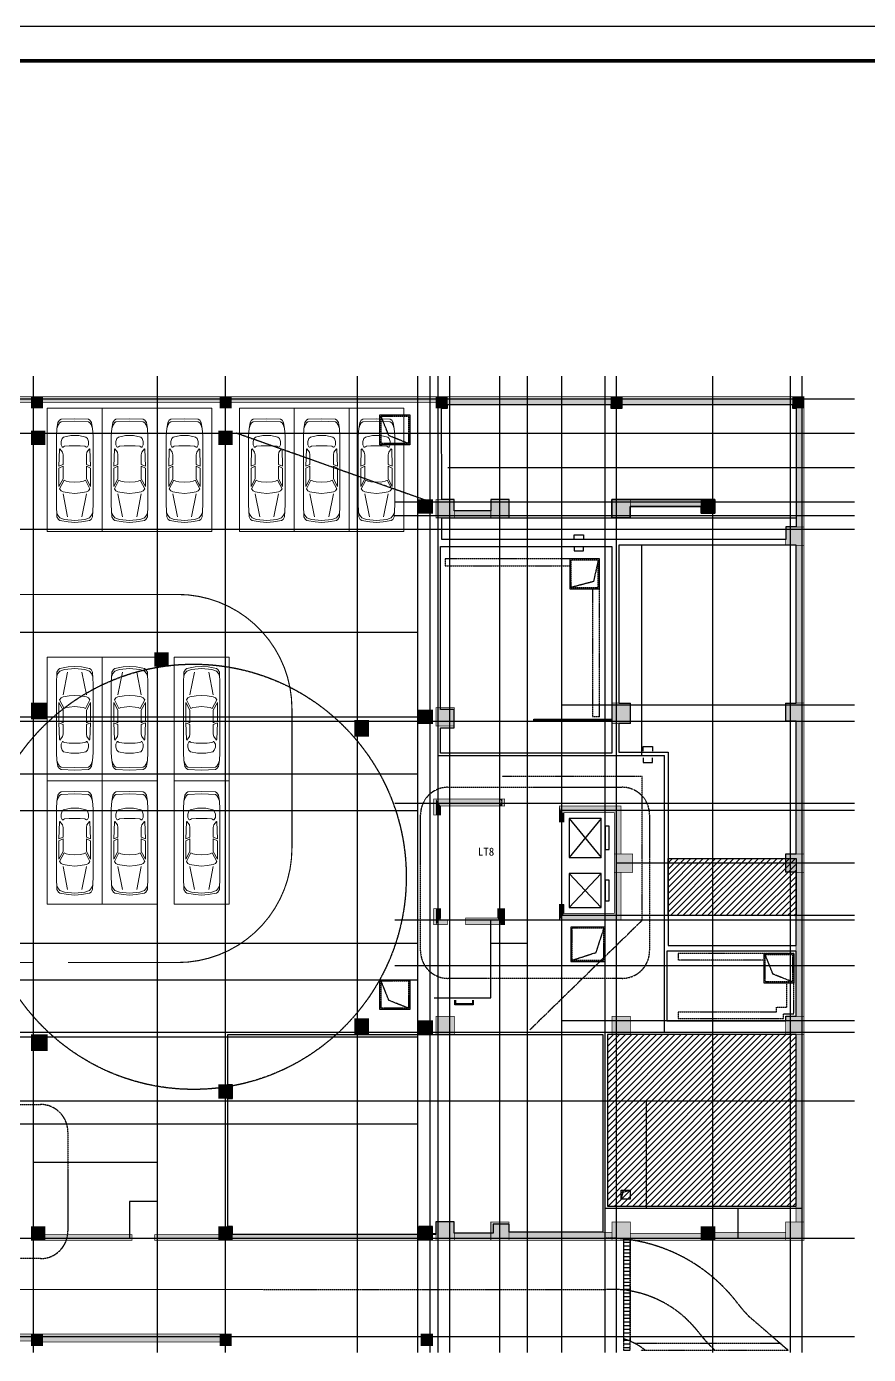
# Model space of a CAD drawing. Extents: x -737978 to 768813, y -372247 to 1140308.
# Drawn here: x -593709 to -556884, y -128890 to -70811 of the extents above; entities that cross this region are included whole.
import ezdxf

# ---------------------------------------------------------------- set-up
doc = ezdxf.new("R2010")
doc.units = 0
doc.header["$LTSCALE"] = 10
doc.header["$MEASUREMENT"] = 0
for name, pattern in [('DASH', [0.35, 0.25, -0.1]), ('DOTE', [2.42, 2, -0.2, 0.02, -0.2]), ('HIDDEN2', [4.7625, 3.175, -1.5875])]:
    doc.linetypes.add(name, pattern=pattern)
doc.layers.get('0').update_dxf_attribs({"linetype": 'CONTINUOUS'})
for name, color, linetype in [('0-填充边线', 7, 'CONTINUOUS'), ('A-ANNO-IDEN', 3, 'CONTINUOUS'), ('A-ANNO-TEXT', 7, 'CONTINUOUS'), ('C-B', 7, 'CONTINUOUS'), ('C-JLQ', 2, 'CONTINUOUS'), ('C-JLQ-HATCH', 254, 'CONTINUOUS'), ('C-JLQ-UNDER', 6, 'HIDDEN2'), ('C-KZ', 2, 'CONTINUOUS'), ('C-Z-HATCH', 253, 'CONTINUOUS'), ('DOTE', 1, 'DOTE'), ('EVTR', 2, 'CONTINUOUS'), ('J-DRAN-地面及散水', 45, 'CONTINUOUS'), ('lh', 114, 'CONTINUOUS'), ('PUB_HATCH', 8, 'CONTINUOUS'), ('PUB_TITLE', 4, 'CONTINUOUS'), ('STAIR', 2, 'CONTINUOUS'), ('WALL', 9, 'CONTINUOUS'), ('WINDOW', 4, 'CONTINUOUS')]:
    doc.layers.add(name, color=color, linetype=linetype)
doc.layers.add('0-面积', color=2, linetype='CONTINUOUS', plot=False)
doc.layers.add('车位', color=252, linetype='CONTINUOUS', lineweight=5)
doc.styles.add('_TCH_DYN', font='')
doc.styles.get('_TCH_DYN').set_extended_font_data('SimSun')
pattern_1 = [(45, (-1507430.96, 370500.866), (-28.0633004, 28.0633004), [])]
pattern_2 = [(45, (-1513673.463, 370500.866), (-28.0633004, 28.0633004), [])]
pattern_3 = [(45, (0, 0), (-134.70384, 134.70384), [])]

# ---------------------------------------------------------------- blocks, each defined once
blk = doc.blocks.new('chewei')
at = {"layer": '车位', "color": 59}
for p, q in [((49023, 154737), (49090, 154915)), ((49090, 154915), (49134, 154982)), ((49134, 154982), (49201, 155026)), ((49201, 155026), (49801, 155049)), ((50401, 155026), (49801, 155049)), ((50467, 154982), (50401, 155026)), ((50512, 154915), (50467, 154982)), ((50578, 154737), (50512, 154915)), ((49201, 154160), (49245, 154293)), ((49201, 154026), (49201, 154160)), ((49245, 153938), (49201, 154026)), ((49245, 154293), (49312, 154360)), ((49267, 153915), (49245, 153938)), ((49290, 153915), (49267, 153915)), ((49312, 153938), (49290, 153915)), ((49312, 154360), (49623, 154426)), ((49356, 153960), (49312, 153938)), ((49556, 153982), (49356, 153960)), ((50045, 153982), (49556, 153982)), ((49623, 154426), (49978, 154426)), ((50290, 154360), (49978, 154426)), ((50045, 153982), (50245, 153960)), ((50245, 153960), (50290, 153938)), ((50356, 154293), (50290, 154360)), ((50290, 153938), (50312, 153915)), ((50312, 153915), (50334, 153915)), ((50334, 153915), (50356, 153938)), ((50401, 154160), (50356, 154293)), ((50356, 153938), (50401, 154026)), ((50401, 154026), (50401, 154160)), ((49134, 153826), (49112, 153093)), ((49156, 153849), (49134, 153826)), ((49267, 153693), (49156, 153849)), ((49290, 153582), (49267, 153693)), ((49290, 153160), (49290, 153582)), ((50312, 153582), (50334, 153693)), ((50312, 153160), (50312, 153582)), ((50334, 153693), (50445, 153849)), ((50445, 153849), (50467, 153826)), ((50467, 153826), (50490, 153093)), ((49112, 153093), (49290, 153160)), ((49290, 153093), (49112, 153004)), ((49112, 153004), (49112, 152204)), ((49290, 152538), (49290, 153093)), ((50490, 153093), (50312, 153160)), ((50312, 153093), (50490, 153004)), ((50312, 152538), (50312, 153093)), ((50490, 153004), (50490, 152204)), ((49112, 152204), (49290, 152538)), ((49134, 152093), (49334, 152471)), ((49334, 152471), (49423, 152427)), ((49423, 152427), (49556, 152404)), ((49556, 152404), (49801, 152382)), ((50045, 152404), (49801, 152382)), ((50178, 152427), (50045, 152404)), ((50267, 152471), (50178, 152427)), ((50467, 152093), (50267, 152471)), ((50490, 152204), (50312, 152538)), ((49201, 152004), (49134, 152093)), ((49290, 151960), (49201, 152004)), ((49556, 151916), (49290, 151960)), ((49490, 150871), (49290, 151871)), ((49801, 151893), (49556, 151916)), ((49801, 151893), (50045, 151916)), ((50045, 151916), (50312, 151960)), ((50112, 150871), (50312, 151871)), ((50312, 151960), (50401, 152004)), ((50401, 152004), (50467, 152093)), ((49067, 150938), (49023, 151049)), ((50534, 150938), (50578, 151049)), ((49156, 150827), (49067, 150938)), ((49356, 150760), (49156, 150827)), ((49801, 150716), (49356, 150760)), ((49801, 150716), (50245, 150760)), ((50245, 150760), (50445, 150827)), ((50445, 150827), (50534, 150938))]:
    blk.add_line(p, q, dxfattribs=at)
for points in [[(48601, 150227), (51001, 150227), (51001, 155627), (48601, 155627)], [(50578, 154737), (50601, 154404), (50601, 151404), (50578, 150871), (50512, 150760), (50445, 150716), (50090, 150649), (49801, 150627), (49512, 150649), (49156, 150716), (49090, 150760), (49023, 150871), (49001, 151404), (49001, 154404), (49023, 154737), (49067, 155004), (49134, 155093), (49201, 155137), (49801, 155160), (50401, 155137), (50467, 155093), (50534, 155004)]]:
    blk.add_lwpolyline(points, close=True, dxfattribs=at)
blk = doc.blocks.new('转换柱柱网1')
at = {"layer": 'C-JLQ-HATCH', "linetype": 'DOTE'}
h = blk.add_hatch(color=252, dxfattribs=at)
h.paths.add_polyline_path([(8605310, 19667), (8605310, 20267), (8606010, 20267), (8606010, 19967), (8605510, 19967), (8605510, 19667)])
h.paths.add_polyline_path([(8605310, 18867), (8605610, 18867), (8605610, 17467), (8606010, 17467), (8606010, 17167), (8605310, 17167)])
for points in [[(8610110, 19967), (8610510, 19967), (8610510, 17167), (8610810, 17167), (8610810, 20267), (8610110, 20267)], [(8623110, 19367), (8623410, 19367), (8623410, 17767), (8623110, 17767)], [(8610510, 12068), (8610510, 14768), (8609810, 14768), (8609810, 14568), (8610210, 14568), (8610210, 12368), (8605810, 12368), (8605810, 14568), (8606209, 14568), (8606209, 14767), (8605509, 14767), (8605509, 12068)], [(8591510, 11667), (8591810, 11667), (8591810, 8567), (8591510, 8567)], [(8623610, 11667), (8623910, 11667), (8623910, 8567), (8623610, 8567)]]:
    blk.add_hatch(color=252, dxfattribs=at).paths.add_polyline_path(points)
at = {"layer": 'C-Z-HATCH', "linetype": 'DOTE'}
for points in [[(8591510, 20167), (8592310, 20167), (8592310, 19367), (8591510, 19367)], [(8600510, 20167), (8601310, 20167), (8601310, 19367), (8600510, 19367)], [(8614010, 20167), (8614810, 20167), (8614810, 19367), (8614010, 19367)], [(8623110, 20167), (8623910, 20167), (8623910, 19367), (8623110, 19367)], [(8591510, 19367), (8591810, 19367), (8591810, 17717), (8591510, 17717)], [(8591510, 17767), (8592310, 17767), (8592310, 16967), (8591510, 16967)], [(8623910, 17767), (8623110, 17767), (8623110, 16967), (8623910, 16967)], [(8591510, 12467), (8592310, 12467), (8592310, 11667), (8591510, 11667)], [(8600510, 12467), (8601310, 12467), (8601310, 11667), (8600510, 11667)], [(8607610, 12368), (8608410, 12368), (8608410, 11568), (8607610, 11568)], [(8614110, 12467), (8615010, 12467), (8615010, 11667), (8614110, 11667)], [(8623110, 12467), (8623910, 12467), (8623910, 11667), (8623110, 11667)], [(8591510, 8567), (8592110, 8567), (8592110, 7967), (8591510, 7967)], [(8623310, 8567), (8623910, 8567), (8623910, 7967), (8623310, 7967)], [(8591510, 4867), (8592310, 4867), (8592310, 4067), (8591510, 4067)], [(8600510, 4867), (8601310, 4867), (8601310, 4067), (8600510, 4067)], [(8607610, 4867), (8608410, 4867), (8608410, 4067), (8607610, 4067)], [(8614210, 4867), (8615010, 4867), (8615010, 4067), (8614210, 4067)], [(8621910, 4867), (8622710, 4867), (8622710, 4067), (8621910, 4067)]]:
    blk.add_hatch(color=252, dxfattribs=at).paths.add_polyline_path(points)
at = {"layer": 'C-JLQ', "color": 2, "const_width": 30}
for points in [[(8605310, 19667), (8605310, 20267), (8606010, 20267), (8606010, 19967), (8605510, 19967), (8605510, 19667)], [(8605310, 18867), (8605610, 18867), (8605610, 17467), (8606010, 17467), (8606010, 17167), (8605310, 17167)], [(8607610, 12367), (8608410, 12367), (8608410, 11567), (8607610, 11567)]]:
    blk.add_lwpolyline(points, close=True, dxfattribs=at)
for points in [[(8610110, 19967), (8610510, 19967), (8610510, 17167), (8610510, 17167), (8610510, 17167), (8610810, 17167), (8610810, 20267), (8610110, 20267), (8610110, 19967)], [(8591510, 19367), (8591510, 17767)], [(8591810, 19367), (8591810, 17767)], [(8623110, 19367), (8623110, 17767)], [(8623410, 19367), (8623410, 17767)], [(8607610, 12067), (8605510, 12067), (8605510, 14767), (8606210, 14767), (8606210, 14566)], [(8606210, 14567), (8605810, 14567), (8605810, 12367), (8610210, 12367), (8610210, 14567), (8609810, 14567), (8609810, 14768), (8610510, 14768), (8610510, 12068), (8608410, 12068)], [(8591510, 8567), (8591510, 11667)], [(8591810, 8567), (8591810, 11667)], [(8623610, 8567), (8623610, 11667)], [(8623910, 8567), (8623910, 11667)]]:
    blk.add_lwpolyline(points, dxfattribs=at)
at = {"layer": 'C-KZ', "color": 2, "const_width": 30}
for points in [[(8591510, 20167), (8592310, 20167), (8592310, 19367), (8591510, 19367)], [(8600510, 20167), (8601310, 20167), (8601310, 19367), (8600510, 19367)], [(8614010, 20167), (8614810, 20167), (8614810, 19367), (8614010, 19367)], [(8623110, 20167), (8623910, 20167), (8623910, 19367), (8623110, 19367)], [(8591510, 17767), (8592310, 17767), (8592310, 16967), (8591510, 16967)], [(8623910, 17767), (8623110, 17767), (8623110, 16967), (8623910, 16967)], [(8591510, 12467), (8592310, 12467), (8592310, 11667), (8591510, 11667)], [(8600510, 12467), (8601310, 12467), (8601310, 11667), (8600510, 11667)], [(8614110, 12467), (8615010, 12467), (8615010, 11667), (8614110, 11667)], [(8623110, 12467), (8623910, 12467), (8623910, 11667), (8623110, 11667)], [(8591510, 8567), (8592110, 8567), (8592110, 7967), (8591510, 7967)], [(8623310, 8567), (8623910, 8567), (8623910, 7967), (8623310, 7967)], [(8591510, 4867), (8592310, 4867), (8592310, 4067), (8591510, 4067)], [(8600510, 4867), (8601310, 4867), (8601310, 4067), (8600510, 4067)], [(8607610, 4867), (8608410, 4867), (8608410, 4067), (8607610, 4067)], [(8614210, 4867), (8615010, 4867), (8615010, 4067), (8614210, 4067)], [(8621910, 4867), (8622710, 4867), (8622710, 4067), (8621910, 4067)]]:
    blk.add_lwpolyline(points, close=True, dxfattribs=at)
blk = doc.blocks.new('A$C751F23BD')
at = {"layer": 'C-JLQ-HATCH', "linetype": 'DOTE'}
for points in [[(86015, 41265), (86015, 41515), (77815, 41515), (77815, 41265)], [(86015, 41015), (86015, 41515), (86515, 41515), (86515, 41015)], [(94265, 41265), (94265, 41515), (86515, 41515), (86515, 41265)], [(94265, 41015), (94265, 41515), (94765, 41515), (94765, 41015)], [(94765, 41265), (94765, 41515), (103715, 41515), (103715, 41265)], [(103715, 41015), (103715, 41515), (104215, 41515), (104215, 41015)], [(111365, 41165), (111365, 41515), (104215, 41515), (104215, 41165)], [(111365, 41015), (111365, 41515), (111865, 41515), (111865, 41015)], [(111865, 41165), (111865, 41515), (119315, 41515), (119315, 41165)], [(119315, 41015), (119315, 41515), (119815, 41515), (119815, 41015)], [(119465, 35815), (119465, 41015), (119815, 41015), (119815, 35815)], [(119465, 28115), (119465, 35015), (119815, 35015), (119815, 28115)], [(119465, 21515), (119465, 27315), (119815, 27315), (119815, 21515)], [(119465, 14415), (119465, 20715), (119815, 20715), (119815, 14415)], [(119465, 5415), (119465, 13615), (119815, 13615), (119815, 5415)], [(90415, 4865), (86615, 4865), (86615, 4615), (90415, 4615)], [(91415, 4865), (94215, 4865), (94215, 4615), (91415, 4615)], [(94815, 4615), (94815, 4865), (102965, 4865), (102965, 4615)], [(106915, 4615), (106915, 4965), (111415, 4965), (111415, 4615)], [(115915, 4615), (115915, 4965), (119015, 4965), (119015, 4615)], [(86015, 215), (86015, 515), (77965, 515), (77965, 215)], [(86515, 15), (86515, 515), (86015, 515), (86015, 15)], [(94265, 165), (94265, 515), (86515, 515), (86515, 165)], [(94765, 15), (94765, 515), (94265, 515), (94265, 15)], [(103565, 15), (103565, 515), (103065, 515), (103065, 15)]]:
    blk.add_hatch(color=8, dxfattribs=at).paths.add_polyline_path(points)
at = {"layer": 'C-Z-HATCH'}
for points in [[(86015, 39415), (86015, 40015), (86615, 40015), (86615, 39415)], [(94215, 39415), (94215, 40015), (94815, 40015), (94815, 39415)], [(102965, 36415), (102965, 37015), (103565, 37015), (103565, 36415)], [(91415, 29715), (91415, 30315), (92015, 30315), (92015, 29715)], [(86015, 27415), (86015, 28115), (86715, 28115), (86715, 27415)], [(100165, 26665), (100165, 27365), (100765, 27365), (100765, 26665)], [(102965, 27215), (102965, 27815), (103565, 27815), (103565, 27215)], [(100165, 13615), (100165, 14315), (100765, 14315), (100765, 13615)], [(102965, 13615), (102965, 14215), (103565, 14215), (103565, 13615)], [(86015, 12915), (86015, 13615), (86715, 13615), (86715, 12915)], [(94215, 10820), (94215, 11420), (94815, 11420), (94815, 10820)], [(86015, 4615), (86015, 5215), (86615, 5215), (86615, 4615)], [(86615, 4615), (86615, 5215), (86015, 5215), (86015, 4615)], [(94215, 4615), (94215, 5215), (94815, 5215), (94815, 4615)], [(102965, 4615), (102965, 5215), (103565, 5215), (103565, 4615)]]:
    blk.add_hatch(color=251, dxfattribs=at).paths.add_polyline_path(points)
at = {"layer": 'C-JLQ-UNDER', "color": 2, "linetype": 'Continuous', "const_width": 30}
for points in [[(86015, 41515), (77815, 41515)], [(86015, 41265), (77815, 41265)], [(94265, 41515), (86515, 41515)], [(94265, 41265), (86515, 41265)], [(103715, 41515), (94765, 41515)], [(103715, 41265), (94765, 41265)], [(104215, 41515), (111365, 41515)], [(111865, 41515), (119315, 41515)], [(104215, 41165), (111365, 41165)], [(111865, 41165), (119315, 41165)], [(119465, 41015), (119465, 35815)], [(119815, 41015), (119815, 35815)], [(119465, 35015), (119465, 28115)], [(119815, 35015), (119815, 28115)], [(119465, 27315), (119465, 21515)], [(119815, 27315), (119815, 21515)], [(119465, 20715), (119465, 14415)], [(119815, 20715), (119815, 14415)], [(119465, 13615), (119465, 5415)], [(119815, 13615), (119815, 5415)], [(94815, 4865), (102965, 4865)], [(103565, 4915), (103715, 4915)], [(111415, 4965), (106915, 4965)], [(119015, 4965), (115915, 4965)], [(94815, 4615), (102965, 4615)], [(103565, 4615), (103715, 4615)], [(111415, 4615), (106915, 4615)], [(119015, 4615), (115915, 4615)], [(77965, 515), (86015, 515)], [(77965, 215), (86015, 215)], [(86515, 515), (94265, 515)], [(86515, 165), (94265, 165)]]:
    blk.add_lwpolyline(points, dxfattribs=at)
for points in [[(90415, 4865), (86615, 4865), (86615, 4615), (90415, 4615)], [(91415, 4865), (94215, 4865), (94215, 4615), (91415, 4615)]]:
    blk.add_lwpolyline(points, close=True, dxfattribs=at)
at = {"layer": 'C-KZ', "const_width": 30}
for points in [[(86015, 41015), (86015, 41515), (86515, 41515), (86515, 41015)], [(94265, 41015), (94265, 41515), (94765, 41515), (94765, 41015)], [(103715, 41015), (103715, 41515), (104215, 41515), (104215, 41015)], [(111365, 41015), (111365, 41515), (111865, 41515), (111865, 41015)], [(119315, 41015), (119315, 41515), (119815, 41515), (119815, 41015)], [(86015, 39415), (86015, 40015), (86615, 40015), (86615, 39415)], [(94215, 39415), (94215, 40015), (94815, 40015), (94815, 39415)], [(102965, 36415), (102965, 37015), (103565, 37015), (103565, 36415)], [(91415, 29715), (91415, 30315), (92015, 30315), (92015, 29715)], [(86015, 27415), (86015, 28115), (86715, 28115), (86715, 27415)], [(100165, 26665), (100165, 27365), (100765, 27365), (100765, 26665)], [(102965, 27215), (102965, 27815), (103565, 27815), (103565, 27215)], [(100165, 13615), (100165, 14315), (100765, 14315), (100765, 13615)], [(102965, 13615), (102965, 14215), (103565, 14215), (103565, 13615)], [(86015, 12915), (86015, 13615), (86715, 13615), (86715, 12915)], [(94215, 10820), (94215, 11420), (94815, 11420), (94815, 10820)], [(86015, 4615), (86015, 5215), (86615, 5215), (86615, 4615)], [(86615, 4615), (86615, 5215), (86015, 5215), (86015, 4615)], [(94215, 4615), (94215, 5215), (94815, 5215), (94815, 4615)], [(102965, 4615), (102965, 5215), (103565, 5215), (103565, 4615)], [(86515, 15), (86515, 515), (86015, 515), (86015, 15)], [(94765, 15), (94765, 515), (94265, 515), (94265, 15)], [(103565, 15), (103565, 515), (103065, 515), (103065, 15)]]:
    blk.add_lwpolyline(points, close=True, dxfattribs=at)
at = {"layer": 'C-JLQ', "rotation": 90}
blk.add_blockref('转换柱柱网1', (123882, -8586895), dxfattribs=at)

msp = doc.modelspace()

# ---------------------------------------------------------------- hatches: boundary and pattern name
h = msp.add_hatch()
h.set_pattern_fill('ANSI31', color=252, scale=120, style=0)
h.set_pattern_definition(pattern_3)
h.paths.add_polyline_path([(-565651.1, -107198.3), (-560048, -107198.3), (-560051.1, -109698.4), (-565651.2, -109698.4)])
h = msp.add_hatch()
h.set_pattern_fill('ANSI31', color=252, scale=120, style=0)
h.set_pattern_definition(pattern_3)
h.paths.add_polyline_path([(-568301.1, -122398.4), (-560051.1, -122398.4), (-560051.1, -114898.4), (-568301.1, -114898.4)])
at = {"layer": '0-填充边线'}
h = msp.add_hatch(dxfattribs=at)
h.set_pattern_fill('ANSI31', color=256, scale=25)
h.set_pattern_definition(pattern_2)
edge = h.paths.add_edge_path(flags=16)
edge.add_arc((-559786.2, -101258.4), 19.2, 289.809561, 355.924745)
edge.add_line((-559767, -101259.8), (-559767, -101274.9))
edge.add_line((-559767, -101274.9), (-559779.7, -101276.4))
edge = h.paths.add_edge_path(flags=17)
edge.add_arc((-559786.2, -101258.4), 19.2, 289.809561, 355.924745)
edge.add_line((-559767, -101259.8), (-559767, -101274.9))
edge.add_line((-559767, -101274.9), (-559779.7, -101276.4))
h = msp.add_hatch(dxfattribs=at)
h.set_pattern_fill('ANSI31', color=256, scale=25)
h.set_pattern_definition(pattern_2)
edge = h.paths.add_edge_path(flags=17)
edge.add_arc((-559782, -103439.8), 15, 0, 81.869898, ccw=False)
edge.add_line((-559767, -103439.8), (-559767, -103424.9))
edge.add_line((-559767, -103424.9), (-559779.9, -103424.9))
h = msp.add_hatch(dxfattribs=at)
h.set_pattern_fill('ANSI31', color=256, scale=25)
h.set_pattern_definition(pattern_2)
edge = h.paths.add_edge_path(flags=16)
edge.add_arc((-559786.2, -104258.4), 19.2, 289.809561, 355.924745)
edge.add_line((-559767, -104259.8), (-559767, -104274.9))
edge.add_line((-559767, -104274.9), (-559779.7, -104276.4))
edge = h.paths.add_edge_path(flags=16)
edge.add_arc((-559786.2, -104258.4), 19.2, 289.809561, 355.924745)
edge.add_line((-559767, -104259.8), (-559767, -104274.9))
edge.add_line((-559767, -104274.9), (-559779.7, -104276.4))
edge = h.paths.add_edge_path(flags=17)
edge.add_line((-559771.1, -104272.4), (-559867.4, -104151.9))
edge.add_line((-559771.1, -104272.4), (-559867.4, -104151.9))
edge.add_arc((-559771.1, -104272.4), 3.33, 308.634345, 488.634345)
edge.add_arc((-559771.1, -104272.4), 3.33, 128.634345, 308.634345)
edge.add_arc((-559771.1, -104272.4), 3.33, 308.634345, 488.634345)
edge.add_arc((-559771.1, -104272.4), 3.33, 128.634345, 308.634345)
edge.add_line((-559867.4, -104151.9), (-560064.9, -104151.9))
h = msp.add_hatch(dxfattribs=at)
h.set_pattern_fill('ANSI31', color=256, scale=25)
h.set_pattern_definition(pattern_1)
edge = h.paths.add_edge_path(flags=16)
edge.add_arc((-573192.6, -105158), 20.1, 291.669598, 355.106069)
edge.add_line((-573172.5, -105159.8), (-573172.5, -105174.9))
edge.add_line((-573172.5, -105174.9), (-573185.1, -105176.8))
edge = h.paths.add_edge_path(flags=16)
edge.add_arc((-573192.6, -105158), 20.1, 291.669598, 355.106069)
edge.add_line((-573172.5, -105159.8), (-573172.5, -105174.9))
edge.add_line((-573172.5, -105174.9), (-573185.1, -105176.8))
edge = h.paths.add_edge_path(flags=17)
edge.add_line((-573176.4, -105170), (-573217.7, -105064.6))
edge.add_line((-573176.4, -105170), (-573217.7, -105064.6))
edge.add_arc((-573176.4, -105170), 3.33, 291.40795, 471.40795)
edge.add_arc((-573176.4, -105170), 3.33, 111.40795, 291.40795)
edge.add_arc((-573176.4, -105170), 3.33, 291.40795, 471.40795)
edge.add_arc((-573176.4, -105170), 3.33, 111.40795, 291.40795)
edge.add_line((-573217.7, -105064.6), (-573536.7, -105064.6))
h = msp.add_hatch(dxfattribs=at)
h.set_pattern_fill('ANSI31', color=256, scale=25)
h.set_pattern_definition(pattern_2)
edge = h.paths.add_edge_path(flags=16)
edge.add_arc((-559786.2, -107258.4), 19.2, 289.809561, 355.924745)
edge.add_line((-559767, -107259.8), (-559767, -107274.9))
edge.add_line((-559767, -107274.9), (-559779.7, -107276.4))
edge = h.paths.add_edge_path(flags=17)
edge.add_arc((-559786.2, -107258.4), 19.2, 289.809561, 355.924745)
edge.add_line((-559767, -107259.8), (-559767, -107274.9))
edge.add_line((-559767, -107274.9), (-559779.7, -107276.4))
h = msp.add_hatch(dxfattribs=at)
h.set_pattern_fill('ANSI31', color=256, scale=25)
h.set_pattern_definition(pattern_1)
edge = h.paths.add_edge_path(flags=16)
edge.add_arc((-573192.6, -108158), 20.1, 291.669598, 355.106069)
edge.add_line((-573172.5, -108159.8), (-573172.5, -108174.9))
edge.add_line((-573172.5, -108174.9), (-573185.1, -108176.8))
edge = h.paths.add_edge_path(flags=17)
edge.add_arc((-573192.6, -108158), 20.1, 291.669598, 355.106069)
edge.add_line((-573172.5, -108159.8), (-573172.5, -108174.9))
edge.add_line((-573172.5, -108174.9), (-573185.1, -108176.8))
h = msp.add_hatch(dxfattribs=at)
h.set_pattern_fill('ANSI31', color=256, scale=25)
h.set_pattern_definition(pattern_2)
edge = h.paths.add_edge_path(flags=17)
edge.add_arc((-559782, -109439.8), 15, 0, 81.869898, ccw=False)
edge.add_line((-559767, -109439.8), (-559767, -109424.9))
edge.add_line((-559767, -109424.9), (-559779.9, -109424.9))
h = msp.add_hatch(dxfattribs=at)
h.set_pattern_fill('ANSI31', color=256, scale=25)
h.set_pattern_definition(pattern_2)
edge = h.paths.add_edge_path(flags=16)
edge.add_arc((-559786.2, -110258.4), 19.2, 289.809561, 355.924745)
edge.add_line((-559767, -110259.8), (-559767, -110274.9))
edge.add_line((-559767, -110274.9), (-559779.7, -110276.4))
edge = h.paths.add_edge_path(flags=16)
edge.add_arc((-559786.2, -110258.4), 19.2, 289.809561, 355.924745)
edge.add_line((-559767, -110259.8), (-559767, -110274.9))
edge.add_line((-559767, -110274.9), (-559779.7, -110276.4))
edge = h.paths.add_edge_path(flags=17)
edge.add_line((-559771.1, -110272.4), (-559867.4, -110151.9))
edge.add_line((-559771.1, -110272.4), (-559867.4, -110151.9))
edge.add_arc((-559771.1, -110272.4), 3.33, 308.634345, 488.634345)
edge.add_arc((-559771.1, -110272.4), 3.33, 128.634345, 308.634345)
edge.add_arc((-559771.1, -110272.4), 3.33, 308.634345, 488.634345)
edge.add_arc((-559771.1, -110272.4), 3.33, 128.634345, 308.634345)
edge.add_line((-559867.4, -110151.9), (-560064.9, -110151.9))
h = msp.add_hatch(dxfattribs=at)
h.set_pattern_fill('ANSI31', color=256, scale=25)
h.set_pattern_definition(pattern_1)
edge = h.paths.add_edge_path(flags=16)
edge.add_arc((-573192.6, -111158), 20.1, 291.669598, 355.106069)
edge.add_line((-573172.5, -111159.8), (-573172.5, -111174.9))
edge.add_line((-573172.5, -111174.9), (-573185.1, -111176.8))
edge = h.paths.add_edge_path(flags=16)
edge.add_arc((-573192.6, -111158), 20.1, 291.669598, 355.106069)
edge.add_line((-573172.5, -111159.8), (-573172.5, -111174.9))
edge.add_line((-573172.5, -111174.9), (-573185.1, -111176.8))
edge = h.paths.add_edge_path(flags=17)
edge.add_line((-573176.4, -111170), (-573217.7, -111064.6))
edge.add_line((-573176.4, -111170), (-573217.7, -111064.6))
edge.add_arc((-573176.4, -111170), 3.33, 291.40795, 471.40795)
edge.add_arc((-573176.4, -111170), 3.33, 111.40795, 291.40795)
edge.add_arc((-573176.4, -111170), 3.33, 291.40795, 471.40795)
edge.add_arc((-573176.4, -111170), 3.33, 111.40795, 291.40795)
edge.add_line((-573217.7, -111064.6), (-573536.7, -111064.6))
h = msp.add_hatch(dxfattribs=at)
h.set_pattern_fill('ANSI31', color=256, scale=25)
h.set_pattern_definition(pattern_2)
edge = h.paths.add_edge_path(flags=16)
edge.add_arc((-559786.2, -113258.4), 19.2, 289.809561, 355.924745)
edge.add_line((-559767, -113259.8), (-559767, -113274.9))
edge.add_line((-559767, -113274.9), (-559779.7, -113276.4))
edge = h.paths.add_edge_path(flags=17)
edge.add_line((-559771.1, -113272.4), (-559867.4, -113151.9))
edge.add_line((-559771.1, -113272.4), (-559867.4, -113151.9))
edge.add_arc((-559771.1, -113272.4), 3.33, 308.634345, 488.634345)
edge.add_arc((-559771.1, -113272.4), 3.33, 128.634345, 308.634345)
edge.add_arc((-559771.1, -113272.4), 3.33, 308.634345, 488.634345)
edge.add_arc((-559771.1, -113272.4), 3.33, 128.634345, 308.634345)
edge.add_line((-559867.4, -113151.9), (-560064.9, -113151.9))
h = msp.add_hatch(dxfattribs=at)
h.set_pattern_fill('ANSI31', color=256, scale=25)
h.set_pattern_definition(pattern_2)
edge = h.paths.add_edge_path(flags=16)
edge.add_arc((-559786.2, -113258.4), 19.2, 289.809561, 355.924745)
edge.add_line((-559767, -113259.8), (-559767, -113274.9))
edge.add_line((-559767, -113274.9), (-559779.7, -113276.4))
edge = h.paths.add_edge_path(flags=17)
edge.add_arc((-559786.2, -113258.4), 19.2, 289.809561, 355.924745)
edge.add_line((-559767, -113259.8), (-559767, -113274.9))
edge.add_line((-559767, -113274.9), (-559779.7, -113276.4))
h = msp.add_hatch(dxfattribs=at)
h.set_pattern_fill('ANSI31', color=256, scale=25)
h.set_pattern_definition(pattern_1)
edge = h.paths.add_edge_path(flags=16)
edge.add_arc((-573192.6, -114158), 20.1, 291.669598, 355.106069)
edge.add_line((-573172.5, -114159.8), (-573172.5, -114174.9))
edge.add_line((-573172.5, -114174.9), (-573185.1, -114176.8))
edge = h.paths.add_edge_path(flags=17)
edge.add_line((-573176.4, -114170), (-573217.7, -114064.6))
edge.add_line((-573176.4, -114170), (-573217.7, -114064.6))
edge.add_arc((-573176.4, -114170), 3.33, 291.40795, 471.40795)
edge.add_arc((-573176.4, -114170), 3.33, 111.40795, 291.40795)
edge.add_arc((-573176.4, -114170), 3.33, 291.40795, 471.40795)
edge.add_arc((-573176.4, -114170), 3.33, 111.40795, 291.40795)
edge.add_line((-573217.7, -114064.6), (-573536.7, -114064.6))
h = msp.add_hatch(dxfattribs=at)
h.set_pattern_fill('ANSI31', color=256, scale=25)
h.set_pattern_definition(pattern_2)
edge = h.paths.add_edge_path(flags=17)
edge.add_arc((-559782, -115439.8), 15, 0, 81.869898, ccw=False)
edge.add_line((-559767, -115439.8), (-559767, -115424.9))
edge.add_line((-559767, -115424.9), (-559779.9, -115424.9))
h = msp.add_hatch(dxfattribs=at)
h.set_pattern_fill('ANSI31', color=256, scale=25)
h.set_pattern_definition(pattern_2)
edge = h.paths.add_edge_path(flags=16)
edge.add_arc((-559786.2, -116258.4), 19.2, 289.809561, 355.924745)
edge.add_line((-559767, -116259.8), (-559767, -116274.9))
edge.add_line((-559767, -116274.9), (-559779.7, -116276.4))
edge = h.paths.add_edge_path(flags=16)
edge.add_arc((-559786.2, -116258.4), 19.2, 289.809561, 355.924745)
edge.add_line((-559767, -116259.8), (-559767, -116274.9))
edge.add_line((-559767, -116274.9), (-559779.7, -116276.4))
edge = h.paths.add_edge_path(flags=17)
edge.add_line((-559771.1, -116272.4), (-559867.4, -116151.9))
edge.add_line((-559771.1, -116272.4), (-559867.4, -116151.9))
edge.add_arc((-559771.1, -116272.4), 3.33, 308.634345, 488.634345)
edge.add_arc((-559771.1, -116272.4), 3.33, 128.634345, 308.634345)
edge.add_arc((-559771.1, -116272.4), 3.33, 308.634345, 488.634345)
edge.add_arc((-559771.1, -116272.4), 3.33, 128.634345, 308.634345)
edge.add_line((-559867.4, -116151.9), (-560064.9, -116151.9))
at = {"layer": 'C-B', "linetype": 'DASH'}
h = msp.add_hatch(dxfattribs=at)
h.set_pattern_fill('ANSI31', color=8, scale=100, angle=315)
h.set_pattern_definition([(0, (-619556.98, -23328.19), (4e-14, 158.75), [])])
h.paths.add_polyline_path([(-567301.3, -123898.4), (-567601.3, -123898.4), (-567601.3, -128698.4), (-567301.3, -128698.4)])
at = {"layer": 'PUB_HATCH'}
for points in [[(-575601.1, -104898.4), (-575801.1, -104598.4), (-575801.2, -105298.1), (-575601.2, -105298.2)], [(-573001.1, -104898.4), (-573001.1, -104598.4), (-575801.1, -104598.4), (-575734.4, -104731.7), (-575601.1, -104898.4)], [(-572901.1, -104598.4), (-573001.1, -104598.4), (-572934.4, -104698.4), (-573001.1, -104898.4), (-572901.1, -104898.4)], [(-567801.1, -105031.7), (-567701.1, -104898.4), (-570401.1, -104898.4), (-570334.4, -105031.7), (-570201.1, -105198.4), (-568001.1, -105198.4)], [(-570201.1, -105598.3), (-570201.1, -105198.4), (-570301.1, -105198.4), (-570401.1, -104898.4), (-570401.1, -105598.3)], [(-568001.1, -107498.4), (-567701.1, -107498.4), (-567701.1, -104898.4), (-567834.4, -104998.4), (-568001.1, -105198.4)], [(-567834.4, -109798.4), (-567701.1, -109898.4), (-567701.1, -107498.4), (-567801.1, -107565), (-568001.1, -107498.4), (-568001.1, -109598.4)], [(-575801.1, -109398.4), (-575801.1, -110098.4), (-575601.1, -109798.4), (-575601.1, -109398.4)], [(-573101.1, -109398.4), (-573101.1, -109798.4), (-572951.1, -110098.4), (-572801.1, -110098.4), (-572801.1, -109398.4)], [(-570401.1, -109898.4), (-570201.1, -109598.4), (-570201.1, -109199.4), (-570401.1, -109199.4)], [(-570334.4, -109765), (-570401.1, -109898.4), (-567701.1, -109898.4), (-567801.1, -109765), (-568001.1, -109598.4), (-570201.1, -109598.4)]]:
    msp.add_hatch(color=256, dxfattribs=at).paths.add_polyline_path(points)
at = {"layer": 'WALL'}
msp.add_hatch(color=256, dxfattribs=at).paths.add_polyline_path([(-563701.1, -123598.4), (-567901.1, -123598.4), (-567901.1, -123898.4), (-563701.1, -123898.4)])

# ---------------------------------------------------------------- linework, layer by layer
for points in [[(-564201.2, -92098.3), (-563601.2, -92098.3), (-563601.2, -91498.3), (-568101.1, -91498.3), (-568101.1, -92298.5), (-567301.1, -92298.4), (-567301.1, -91798.5), (-564201.2, -91798.2)], [(-568101.1, -91498.3), (-563601.2, -91498.3), (-563601.2, -92098.3), (-564201.2, -92098.3), (-564201.2, -91798.3), (-567301.1, -91798.3), (-567301, -92298.4), (-568101.1, -92298.5)], [(-565651.1, -107198.3), (-560048, -107198.3), (-560051.1, -109698.4), (-565651.2, -109698.4)]]:
    msp.add_lwpolyline(points, close=True)
for points in [[(-575326.9, -92298.4), (-560051.1, -92298.4)], [(-569753.6, -93248), (-569753.6, -93048), (-569353.6, -93048), (-569353.6, -93248)], [(-566801.3, -102698.4), (-566801.3, -93498.4)], [(-569753.6, -93548), (-569753.6, -93748), (-569353.6, -93748), (-569353.6, -93548)], [(-566730.7, -102498.4), (-566730.7, -102298.4), (-566330.7, -102298.4), (-566330.7, -102498.4)], [(-566730.7, -102798.4), (-566730.7, -102998.4), (-566330.7, -102998.4), (-566330.7, -102798.4)]]:
    msp.add_lwpolyline(points)
at = {"color": 8, "linetype": 'DASH'}
msp.add_lwpolyline([(-571701.1, -114698.4), (-566780.4, -109898.4), (-566780.4, -103612), (-572901.1, -103615.1)], dxfattribs=at)
at = {"layer": '0-面积'}
for points in [[(-575551.1, -93247.7), (-575551.1, -92297.9), (-572601.1, -92297.9), (-572601.1, -91497.9), (-573401.1, -91497.9), (-573401.1, -91997.9), (-575001.1, -91997.9), (-575001.1, -91497.9), (-575551.1, -91497.9), (-575552.5, -87497.8), (-575301.1, -87497.8), (-575301.1, -87347.7), (-568151.3, -87347.7), (-568151.3, -87497.7), (-567651.3, -87497.7), (-567651.3, -87347.7), (-560201.1, -87347.7), (-560201.1, -87497.7), (-560051.1, -87497.7), (-560051.1, -92697.7), (-560501.1, -92697.7), (-560501.1, -93247.7)], [(-567301, -92298.4), (-567301, -91798.5), (-564201.2, -91798.5), (-564201.2, -92098.3), (-563601.2, -92098.3), (-563601.2, -91498.3), (-568101.1, -91498.3), (-568101.1, -92298.4)], [(-575601.1, -93548.4), (-568101.1, -93548.4), (-568101.1, -99839.1), (-568101.1, -100150.2), (-568101.1, -101287.3), (-568101.1, -101420.6), (-568101.1, -102598.4), (-575601.1, -102598.4), (-575601.1, -101487.3), (-575001.1, -101487.3), (-575001.1, -100687.3), (-575601.1, -100687.3)], [(-565701.1, -114298.4), (-560501.1, -114298.4), (-560500.1, -114098), (-560051.1, -114098), (-560051.1, -111248.4), (-565701.1, -111248.4)], [(-584901.1, -114898.4), (-568501.1, -114898.4), (-568501.1, -123087.3), (-568501.1, -123198.4), (-568501.1, -123548.3), (-572601.1, -123537.3), (-572601.1, -123187.3), (-573301.1, -123187.3), (-573301.1, -123537.3), (-573301.1, -123587.4), (-575001.1, -123587.4), (-575001.1, -123087.3), (-575801.1, -123087.3), (-575801.1, -123648.4), (-575951.1, -123648.4), (-575951.1, -123298.4), (-576551.1, -123298.4), (-576551.1, -123648.4), (-584701.1, -123648.4), (-584701.1, -123298.4), (-584901.1, -123298.4), (-584901.1, -117693.4), (-584701.1, -117693.4), (-584701.1, -117093.4), (-584901.1, -117093.4)], [(-568301.1, -122398.4), (-560051.1, -122398.4), (-560051.1, -114898.4), (-568301.1, -114898.4)]]:
    msp.add_lwpolyline(points, close=True, dxfattribs=at)
for points in [[(-567801.1, -100398.4), (-567301.1, -100398.4), (-567301.1, -101298.3), (-567801.1, -101298.3), (-567801.1, -102548.2), (-565651.1, -102548.2), (-565651.1, -110998.4), (-560051.1, -110998.4), (-560051.1, -107798.2), (-560501.1, -107798.2), (-560501.1, -106998.2), (-560051.1, -106998.2), (-560051.1, -101198.5), (-560501.1, -101198.5), (-560501.1, -100398.5), (-560051.1, -100398.5), (-560051.1, -93498.4), (-567801.1, -93498.4), (-567801.1, -100398.4)], [(-571521.1, -101158.4), (-571521.1, -101098.4)], [(-565701.1, -111248.4), (-565701.1, -114298.4)], [(-565201.1, -114298.4), (-560501.1, -114298.4), (-560500.1, -114098), (-560051.1, -114098), (-560051.1, -111248.4), (-565201.1, -111248.4)]]:
    msp.add_lwpolyline(points, dxfattribs=at)
at = {"layer": 'A-ANNO-IDEN', "linetype": 'DASH', "ltscale": 5}
for points in [[(-568084.4, -112440.1), (-575276.1, -112440.1, -0.4142136), (-576476.1, -111240.1), (-576476.1, -105283.5, -0.4142136), (-575276.1, -104083.5), (-567657.2, -104083.5, -0.4142136), (-566457.2, -105283.5), (-566457.2, -111240.1, -0.4142136), (-567657.2, -112440.1), (-568084.4, -112440.1)], [(-593529.2, -124700.1), (-602456.2, -124700.1, -0.4142136), (-603656.2, -123500.1), (-603656.2, -119156.5, -0.4142136), (-602456.2, -117956.5), (-593101.9, -117956.5, -0.4142136), (-591901.9, -119156.5), (-591901.9, -123500.1, -0.4142136), (-593101.9, -124700.1), (-593529.2, -124700.1)]]:
    msp.add_lwpolyline(points, format="xyb", dxfattribs=at)
at = {"layer": 'C-B'}
for points in [[(-574168.9, -113398.4), (-574168.9, -113598.4), (-574968.9, -113598.4), (-574968.9, -113398.4)], [(-574208.9, -113398.4), (-574208.9, -113558.4), (-574928.9, -113558.4), (-574928.9, -113398.4)], [(-567601.3, -123848.7), (-567601.3, -128329.9)]]:
    msp.add_lwpolyline(points, dxfattribs=at)
at = {"layer": 'C-B', "color": 8, "linetype": 'DASH'}
for points in [[(-584901.1, -123798.4), (-568371.6, -123798.4, -0.2353388), (-562583.6, -126682.4, 0.0372951), (-562092, -127242), (-560402.2, -128698.4)], [(-583362.3, -126048.4), (-568371.6, -126048.4, -0.2399405), (-564379.9, -127837.3, 0.0372951), (-563667.1, -128648.7), (-563616.4, -128698.4)], [(-567601.3, -128208.5, -0.0976362), (-566657, -128698.4)]]:
    msp.add_lwpolyline(points, format="xyb", dxfattribs=at)
msp.add_lwpolyline([(-567301.3, -123898.4), (-567601.3, -123898.4), (-567601.3, -128698.4), (-567301.3, -128698.4)], close=True, dxfattribs=at)
for points in [[(-567301.3, -123848.7), (-567301.3, -128329.9)], [(-567122.6, -128398.4), (-560708.3, -128398.4)], [(-567122.6, -128398.4), (-560708.3, -128398.4)], [(-566842.3, -128698.4), (-560402.2, -128698.4)]]:
    msp.add_lwpolyline(points, dxfattribs=at)
at = {"layer": 'DOTE'}
for p, q in [((-593401.1, -128798.4), (-593401.1, -86098.4)), ((-588001.1, -86098.4), (-588001.1, -128798.4)), ((-585001.1, -128798.4), (-585001.1, -86098.4)), ((-579251.1, -86098.4), (-579251.1, -128798.4)), ((-576601.1, -128798.4), (-576601.1, -86098.4)), ((-576051.1, -128798.4), (-576051.1, -86098.4)), ((-575701.1, -128798.4), (-575701.1, -86098.4)), ((-575201.1, -128798.4), (-575201.1, -86098.4)), ((-573001.1, -128798.4), (-573001.1, -86098.4)), ((-573001.1, -128798.4), (-573001.1, -86098.4)), ((-571801.2, -128798.4), (-571801.1, -86098.4)), ((-570301.1, -128798.4), (-570301.1, -86098.4)), ((-570301.1, -128798.4), (-570301.1, -86098.4)), ((-570301.1, -128798.4), (-570301.1, -86098.4)), ((-568401.1, -128798.4), (-568401.1, -86098.4)), ((-567901.3, -128798.4), (-567901.3, -86098.4)), ((-563701.2, -86098.4), (-563701.2, -128798.4)), ((-560301.3, -86098.4), (-560301.3, -128798.4)), ((-559801.1, -86098.4), (-559801.1, -128798.4)), ((-680401.1, -87098.4), (-557501.1, -87098.4)), ((-680401.1, -88598.4), (-557501.1, -88598.4)), ((-576051.4, -91598.4), (-584523.1, -88598.4)), ((-575278.1, -90098.4), (-557501.1, -90098.4)), ((-577601.2, -91598.4), (-557501.1, -91598.4)), ((-577601.2, -92198.4), (-557501.1, -92198.4)), ((-680401.1, -92798.4), (-576601.1, -92798.4)), ((-577601.2, -92798.4), (-557501.1, -92798.4)), ((-660601.1, -97298.4), (-576601.1, -97298.4)), ((-680401.1, -100998.4), (-576601.1, -100998.4)), ((-557501.1, -100498.4), (-570301.1, -100498.4)), ((-680401.1, -101198.4), (-557501.1, -101198.4)), ((-680401.1, -103498.4), (-576601.1, -103498.4)), ((-680401.1, -105098.4), (-576601.1, -105098.4)), ((-557501.1, -104798.4), (-577601.2, -104798.4)), ((-557501.1, -105098.4), (-570301.1, -105098.4)), ((-557501.1, -107398.4), (-567901.3, -107398.4)), ((-557501.1, -109698.4), (-570301.1, -109698.4)), ((-557501.1, -109898.4), (-577601.1, -109898.4)), ((-680401.1, -110898.4), (-576601.1, -110898.4)), ((-557501.1, -111898.4), (-577601.1, -111898.4)), ((-680401.1, -112498.4), (-576601.1, -112498.4)), ((-557501.1, -114298.4), (-570301.1, -114298.4)), ((-680401.1, -114798.4), (-557501.1, -114798.4)), ((-680401.1, -114998.4), (-576601.1, -114998.4)), ((-680401.1, -117798.4), (-557501.1, -117798.4)), ((-680401.1, -118798.4), (-576601.1, -118798.4)), ((-680401.1, -123798.4), (-557501.1, -123798.4)), ((-680401.1, -128098.4), (-557501.1, -128098.4))]:
    msp.add_line(p, q, dxfattribs=at)
for points in [[(-575701.3, -102698.4), (-565800.8, -102698.6)], [(-565801.1, -114798.4), (-565801.1, -102698.4)], [(-573401.1, -113298.4), (-573401.1, -109898.4)], [(-573401.1, -110898.4), (-571801.2, -110898.4)], [(-575877.7, -113298.4), (-573401.1, -113298.4)], [(-566601.1, -117798.4), (-566601.1, -122498.4)], [(-588001.1, -120498.4), (-593401.1, -120498.4)], [(-588001.1, -122198.4), (-589201.1, -122198.4), (-589201.1, -123798.4)], [(-568401.1, -122498.4), (-559801.1, -122498.4)], [(-562601.1, -122498.4), (-562601.1, -123798.4)]]:
    msp.add_lwpolyline(points, dxfattribs=at)
msp.add_circle((-586401.1, -107998.4), 9300, dxfattribs=at)
at = {"layer": 'EVTR'}
for p, q in [((-568576.1, -105448.6), (-569976.1, -105448.6)), ((-569976.1, -105448.6), (-569976.1, -107148.4)), ((-568576.1, -105448.6), (-569976.1, -107148.4)), ((-569976.1, -105448.6), (-568576.1, -107148.4)), ((-568576.1, -107148.4), (-568576.1, -105448.6)), ((-568226.1, -105788.5), (-568401.1, -105788.5)), ((-568401.1, -105788.5), (-568401.1, -106808.4)), ((-568226.1, -106808.4), (-568226.1, -105788.5)), ((-568401.1, -106808.4), (-568226.1, -106808.4)), ((-569976.1, -107148.4), (-568576.1, -107148.4)), ((-568576.1, -107848.6), (-569976.1, -107848.6)), ((-569976.1, -107848.6), (-569976.1, -109348.3)), ((-568576.1, -107848.6), (-569976.1, -109348.3)), ((-569976.1, -107848.6), (-568576.1, -109348.3)), ((-568576.1, -109348.3), (-568576.1, -107848.6)), ((-568226.1, -108148.5), (-568401.1, -108148.5)), ((-568401.1, -108148.5), (-568401.1, -109048.3)), ((-568226.1, -109048.3), (-568226.1, -108148.5)), ((-568401.1, -109048.3), (-568226.1, -109048.3)), ((-569976.1, -109348.3), (-568576.1, -109348.3))]:
    msp.add_line(p, q, dxfattribs=at)
at = {"layer": 'J-DRAN-地面及散水'}
for points in [[(-578251.1, -89098.4), (-578251.1, -87798.4), (-576951.1, -87798.4), (-576951.1, -89098.4)], [(-569951.2, -95398.4), (-568651.2, -95398.4), (-568651.2, -94098.4), (-569951.2, -94098.4)], [(-568401.1, -111698.4), (-568401.1, -110198.4), (-569901.1, -110198.4), (-569901.1, -111698.4)], [(-561451.1, -112648.4), (-561451.1, -111348.4), (-560151.1, -111348.4), (-560151.1, -112648.4)], [(-578251.1, -113798.3), (-578251.1, -112498.3), (-576951.1, -112498.3), (-576951.1, -113798.3)]]:
    msp.add_lwpolyline(points, close=True, dxfattribs=at)
at = {"layer": 'J-DRAN-地面及散水', "linetype": 'DASH'}
for points in [[(-578201.1, -89048.4), (-578201.1, -87848.4), (-577001.1, -87848.4), (-577001.1, -89048.4), (-578201.1, -89048.4)], [(-577001.1, -89048.4), (-577857.5, -88706.9), (-578201.1, -87848.4)], [(-568651.2, -100998.4), (-568651.2, -94098.4), (-575392.7, -94098.4), (-575392.7, -94398.4), (-569951.2, -94398.4)], [(-569901.2, -95348.4), (-568701.2, -95348.4), (-568701.2, -94148.4), (-569901.2, -94148.4), (-569901.2, -95348.4)], [(-568701.2, -94148.4), (-568912.2, -95086.3), (-569901.2, -95348.4)], [(-568951.2, -95398.4), (-568951.2, -100998.4)], [(-568651.2, -100998.4), (-568951.2, -100998.4)], [(-568451.1, -111648.4), (-568451.1, -110248.4), (-569851.1, -110248.4), (-569851.1, -111648.4), (-568451.1, -111648.4)], [(-569851.1, -111648.4), (-568794.7, -111306.8), (-568451.1, -110248.4)], [(-565201.1, -111348.4), (-565201.1, -111648.4)], [(-565201.1, -114198.4), (-560601.1, -114198.4), (-560601.1, -113998), (-560151.1, -113998), (-560151.1, -111348.4), (-565201.1, -111348.4)], [(-561401.1, -112598.4), (-561401.1, -111398.4), (-560201.1, -111398.4), (-560201.1, -112598.4), (-561401.1, -112598.4)], [(-560201.1, -112598.4), (-561057.5, -112256.8), (-561401.1, -111398.4)], [(-561451.1, -111648.4), (-565201.1, -111648.4)], [(-578201.1, -113748.3), (-578201.1, -112548.3), (-577001.1, -112548.3), (-577001.1, -113748.3), (-578201.1, -113748.3)], [(-577001.1, -113748.3), (-577857.5, -113406.8), (-578201.1, -112548.3)], [(-565201.1, -113898.4), (-560901.1, -113898.4), (-560901.1, -113698), (-560451.1, -113698), (-560451.1, -112648.4)], [(-565201.1, -113898.4), (-565201.1, -114198.4)]]:
    msp.add_lwpolyline(points, dxfattribs=at)
at = {"layer": 'lh', "color": 4, "linetype": 'DASH', "ltscale": 5, "const_width": 50}
for points in [[(-633837, -95648.4), (-666326.9, -95648.4, 0.4142136), (-671326.9, -100648.4), (-671326.9, -106748.4, 0.4142136), (-666326.9, -111748.4), (-593401.1, -111748.4)], [(-633837, -95648.4), (-587100.6, -95648.4, -0.4142136), (-582100.6, -100648.4), (-582100.6, -106748.4, -0.4142136), (-587100.6, -111748.4), (-591901.1, -111748.4)]]:
    msp.add_lwpolyline(points, format="xyb", dxfattribs=at)
msp.add_lwpolyline([(-653540, -126048.4), (-583362.3, -126048.4)], dxfattribs=at)
at = {"layer": 'PUB_TITLE'}
msp.add_lwpolyline([(-692675.1, -159910.6), (-535025.1, -159910.6), (-535025.1, -70810.6), (-692675.1, -70810.6)], close=True, dxfattribs=at)
at = {"layer": 'PUB_TITLE', "const_width": 150}
msp.add_lwpolyline([(-688925.1, -158410.6), (-536525.1, -158410.6), (-536525.1, -72310.6), (-688925.1, -72310.6)], close=True, dxfattribs=at)
at = {"layer": 'STAIR'}
for points in [[(-571521.1, -101098.4), (-568101.1, -101098.4)], [(-571521.1, -101158.4), (-568101.1, -101158.4)]]:
    msp.add_lwpolyline(points, dxfattribs=at)
at = {"layer": 'WINDOW'}
msp.add_lwpolyline([(-567701.1, -122098.4), (-567701.1, -121698.4), (-567301.1, -121698.4), (-567301.1, -122098.4), (-567701.1, -122098.4)], close=True, dxfattribs=at)
msp.add_lwpolyline([(-567701.1, -122098.4), (-567617.3, -121790.6), (-567301.1, -121698.4)], dxfattribs=at)

# ---------------------------------------------------------------- block references
at = {"layer": 'C-JLQ', "rotation": 90}
msp.add_blockref('转换柱柱网1', (-555634, -8715408.2), dxfattribs=at)
at = {"layer": 'C-KZ', "color": 251}
msp.add_blockref('A$C751F23BD', (-679516.1, -128513.4), dxfattribs=at)
at = {"layer": '车位'}
for p in [(-641401.8, -243125.2, 0), (-639001.8, -243125.2, 0), (-636601.8, -243125.2, 0), (-633001.8, -243125.2, 0), (-630601.8, -243125.2, 0), (-628201.8, -243125.2, 0), (-641401.8, -259425.2), (-639001.8, -259425.2), (-635851.8, -259425.2)]:
    msp.add_blockref('chewei', p, dxfattribs=at)
at = {"layer": '车位', "xscale": -1, "rotation": 180}
for p in [(-641401.8, 51828.4), (-639001.8, 51828.4), (-635851.8, 51828.4)]:
    msp.add_blockref('chewei', p, dxfattribs=at)

# ---------------------------------------------------------------- texts
at = {"layer": 'A-ANNO-TEXT', "linetype": 'DASH', "style": '_TCH_DYN'}
msp.add_text('LT8', height=350, dxfattribs=at).set_placement((-573966.8, -107074))

doc.saveas('drawing.dxf')
